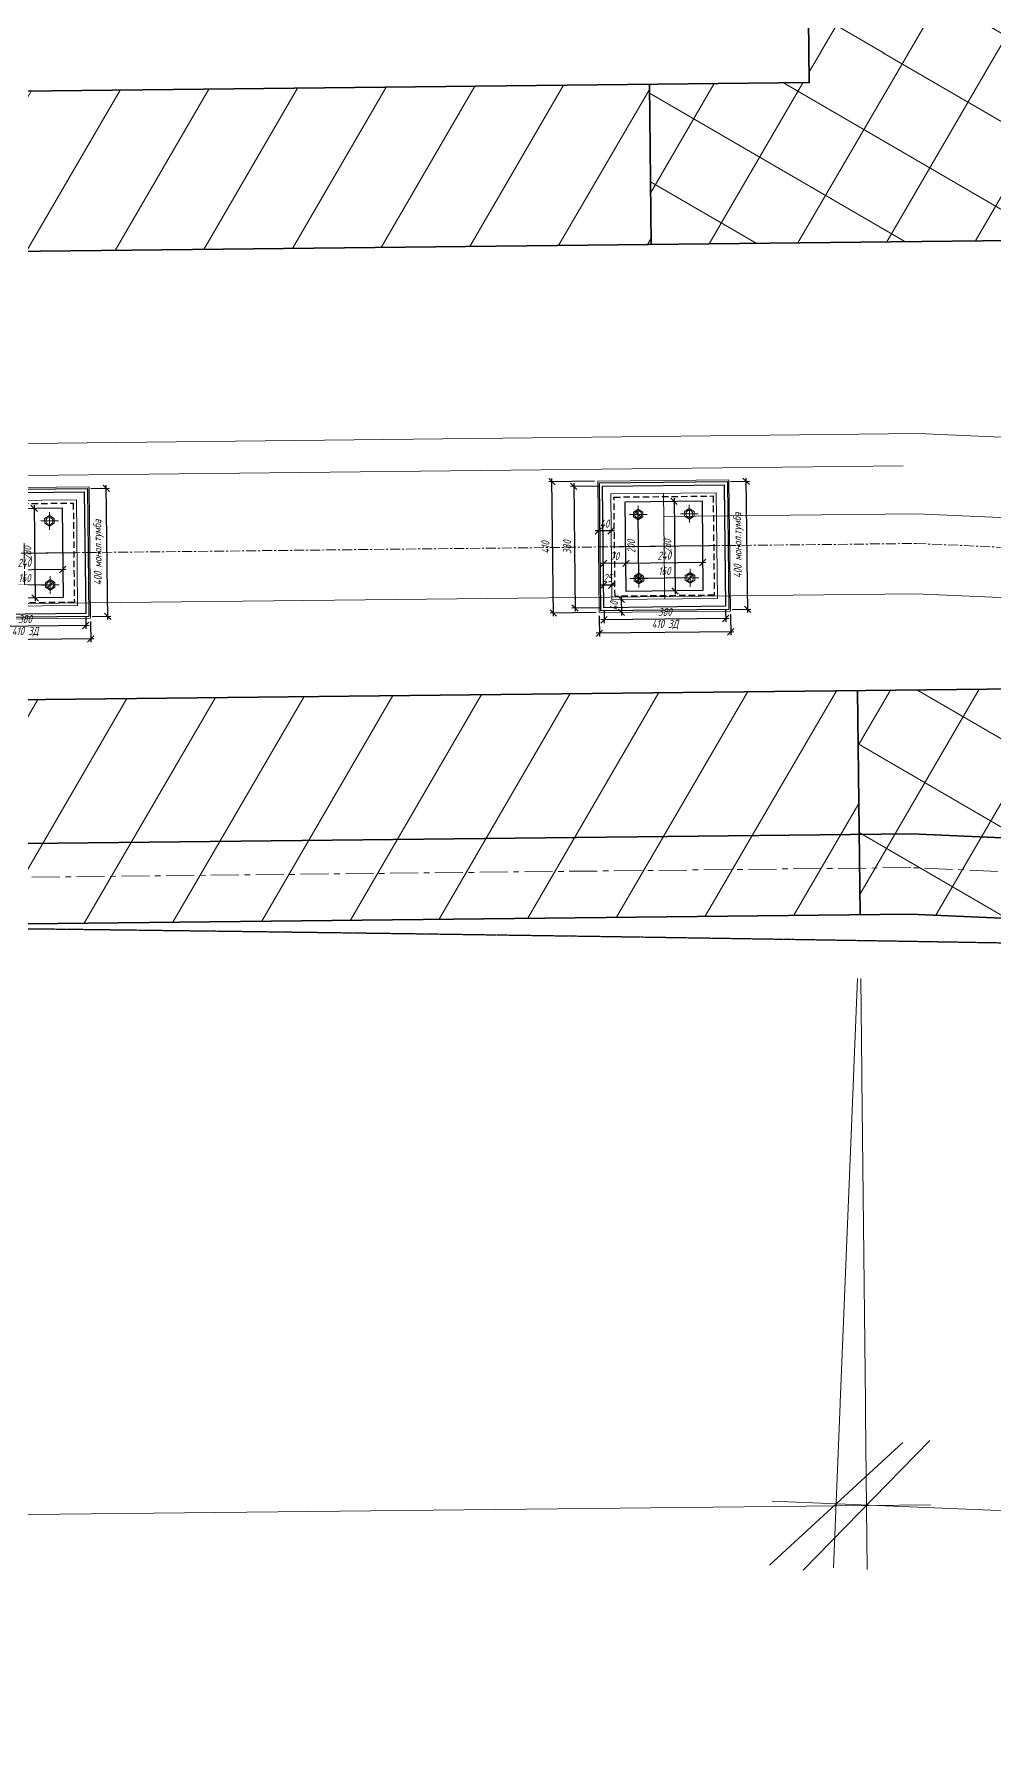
# Model space of a CAD drawing. Header units: millimetres. Extents: x 265754 to 14267433, y -6145605 to 2433772.
# Drawn here: x 7970284 to 7973285, y -584173 to -578803 of the extents above; entities that cross this region are included whole.
import ezdxf
from ezdxf import colors
from ezdxf.entities.mleader import LeaderData, LeaderLine
from ezdxf.math import Vec2, Vec3

# ---------------------------------------------------------------- set-up
doc = ezdxf.new("R2010")
doc.units = ezdxf.units.MM
for name, pattern in [('осевая', [2, 1.25, -0.25, 0.25, -0.25]), ('осеваяX2', [4, 2.5, -0.5, 0.5, -0.5]), ('Штриховая', [3, 2, -1])]:
    doc.linetypes.add(name, pattern=pattern)
for name, color, linetype, lineweight in [('Выноски', 3, 'Continuous', 15), ('ИС_Med', 7, 'Continuous', 35), ('ИС_Ось', 3, 'осевая', 18), ('ИС_РЗМ', 3, 'Continuous', 18), ('ИС_Тон', 3, 'Continuous', 18), ('ИС_Штр', 3, 'Continuous', 9), ('МДП_Ось', 1, 'осеваяX2', 30)]:
    doc.layers.add(name, color=color, linetype=linetype, lineweight=lineweight)
doc.styles.add('0', font='isocpeur.ttf', dxfattribs={"width": 0.8, "oblique": 15})
doc.styles.add('ISOCPEUR', font='isocpeur.ttf', dxfattribs={"width": 0.8, "oblique": 15, "height": 2.5})
doc.dimstyles.new('М10', dxfattribs={"dimscale": 10, "dimtxt": 2.5, "dimasz": 2, "dimexe": 1, "dimexo": 1, "dimgap": 1, "dimtad": 1, "dimdec": 0, "dimtxsty": '0', "dimblk1": 'OBLIQUE', "dimblk2": 'OBLIQUE', "dimsah": 1, "dimcen": 2.5, "dimdle": 1, "dimclrd": 256, "dimclre": 256, "dimclrt": 256, "dimaunit": 1, "dimadec": 0, "dimazin": 0, "dimtfac": 0.75, "dimtdec": 0, "dimtmove": 1, "dimatfit": 2, "dimldrblk": 'OBLIQUE', "dimfxl": 1, "dimtolj": 1, "dimtzin": 0, "dimlwd": -1, "dimlwe": -1, "dimarcsym": 0})
doc.dimstyles.new('М200', dxfattribs={"dimscale": 200, "dimtxt": 2.5, "dimasz": 2, "dimexe": 1, "dimexo": 1, "dimgap": 0.8, "dimtad": 1, "dimdec": 0, "dimzin": 0, "dimdsep": 46, "dimtxsty": '0', "dimblk": 'OBLIQUE', "dimcen": 0.09, "dimdle": 1, "dimclrd": 256, "dimclre": 256, "dimclrt": 256, "dimadec": 4, "dimazin": 0, "dimtfac": 1, "dimtdec": 0, "dimtmove": 1, "dimatfit": 2, "dimfxl": 1, "dimtolj": 1, "dimtzin": 0, "dimlwd": -1, "dimarcsym": 0})

# ---------------------------------------------------------------- blocks, each defined once
blk = doc.blocks.new('_None')
blk = doc.blocks.new('болт БО')
at = {"layer": 'ИС_Тон', "linetype": 'осевая'}
for p, q in [((-27.8473755350301, 0.1288116181356145), (27.84737553503055, -0.1288116181353871)), ((-0.1288116180771794, -27.84737553508876), (0.1288116183113743, 27.84737553520426))]:
    blk.add_line(p, q, dxfattribs=at)
at = {"layer": 'ИС_Тон'}
blk.add_lwpolyline([(14.96664636836476, -7.295342044146537), (15.03303712032357, 7.157535470322273), (0.07648264958743312, 16.64982433590194), (-14.96664636713922, 7.295342045052394), (-15.03303711909848, -7.157535469416189), (-0.07648264836325325, -16.64982433522869)], close=True, dxfattribs=at)
blk.add_circle((1.168700691778213e-10, -4.547473508864641e-13), 11, dxfattribs=at)
blk = doc.blocks.new('_OBLIQUE')
at = {"color": 0, "linetype": 'ByBlock', "lineweight": -2}
blk.add_line((0.5000000000000001, 0.4999999999999999), (-0.5000000000000001, -0.4999999999999999), dxfattribs=at)
blk = doc.blocks.new('*D1507')
at = {"layer": 'Defpoints', "transparency": 16777216}
blk.add_line((134.5914304818725, -114.4579757231404), (-45.4085695181202, -114.4579756183666), dxfattribs=at)
at = {"layer": 'Defpoints', "color": 0, "transparency": 16777216}
for p in [(-35.4085695181202, -114.4579756242456), (-35.4085695181202, -114.4579756241874), (124.5914304818725, -114.4579757191823)]:
    blk.add_point(p, dxfattribs=at)
at = {"layer": 'Defpoints', "transparency": 16777216, "xscale": 20, "yscale": 20, "zscale": 20}
for p, rotation in [((-35.4085695181202, -114.4579756241874), 179.9999999666495), ((124.5914304818725, -114.4579757173196), 359.9999999666495)]:
    blk.add_blockref('_OBLIQUE', p, dxfattribs=dict(at, rotation=rotation))
at = {"layer": 'Defpoints', "transparency": 16777216, "insert": (44.59143049497289, -91.95797567075351), "char_height": 25, "attachment_point": 5, "rotation": 359.99999996664945, "style": '0'}
blk.add_mtext('\\A1;160', dxfattribs=at)
blk = doc.blocks.new('*D1508')
at = {"layer": 'Defpoints', "transparency": 16777216}
blk.add_line((-35.40880475779701, -124.5088569954387), (-35.40880475779706, 95.49114300493969), dxfattribs=at)
at = {"layer": 'Defpoints', "color": 0, "transparency": 16777216}
for p in [(-35.40880475776795, 85.49114300493969), (-35.40880475779706, 85.49114300493969), (-35.40880479212503, -114.5088569954387)]:
    blk.add_point(p, dxfattribs=at)
at = {"layer": 'Defpoints', "transparency": 16777216, "xscale": 20, "yscale": 20, "zscale": 20}
for p, rotation in [((-35.40880475779706, 85.49114300493969), 90), ((-35.40880475779701, -114.5088569954387), 270)]:
    blk.add_blockref('_OBLIQUE', p, dxfattribs=dict(at, rotation=rotation))
at = {"layer": 'Defpoints', "transparency": 16777216, "insert": (-57.90880475779703, -14.5088569952495), "char_height": 25, "attachment_point": 5, "rotation": 90, "style": '0'}
blk.add_mtext('\\A1;200', dxfattribs=at)
blk = doc.blocks.new('*D1510')
at = {"layer": 'Defpoints', "transparency": 16777216}
blk.add_line((174.5911951518865, -66.70392639021156), (-85.40880484809895, -66.70392623887165), dxfattribs=at)
at = {"layer": 'Defpoints', "color": 0, "transparency": 16777216}
for p in [(-75.40880484809895, -66.70392624469241), (-75.40880484809895, -66.70392624469241), (164.5911951518865, -66.70392638718477)]:
    blk.add_point(p, dxfattribs=at)
at = {"layer": 'Defpoints', "transparency": 16777216, "xscale": 20, "yscale": 20, "zscale": 20}
for p, rotation in [((-75.40880484809895, -66.70392624469241), 179.9999999666495), ((164.5911951518865, -66.7039263843908), 359.9999999666495)]:
    blk.add_blockref('_OBLIQUE', p, dxfattribs=dict(at, rotation=rotation))
at = {"layer": 'Defpoints', "transparency": 16777216, "insert": (44.59119516499049, -44.20392631454161), "char_height": 25, "attachment_point": 5, "rotation": 359.99999996664945, "style": '0'}
blk.add_mtext('\\A1;240', dxfattribs=at)
blk = doc.blocks.new('*D1511')
at = {"layer": 'Defpoints', "transparency": 16777216}
blk.add_line((77.35079307763223, 135.49114293803), (77.3507930776323, -164.5088570619701), dxfattribs=at)
at = {"layer": 'Defpoints', "color": 0, "transparency": 16777216}
for p in [(77.3507932438661, 125.49114293803), (77.35079307766867, -154.5088570619701), (77.35079307763229, -154.5088570619701)]:
    blk.add_point(p, dxfattribs=at)
at = {"layer": 'Defpoints', "transparency": 16777216, "xscale": 20, "yscale": 20, "zscale": 20}
for p, rotation in [((77.35079307763223, 125.49114293803), 90), ((77.35079307763229, -154.5088570619701), 270)]:
    blk.add_blockref('_OBLIQUE', p, dxfattribs=dict(at, rotation=rotation))
at = {"layer": 'Defpoints', "transparency": 16777216, "insert": (54.85079307763225, -14.50885706197007), "char_height": 25, "attachment_point": 5, "rotation": 90, "style": '0'}
blk.add_mtext('\\A1;280', dxfattribs=at)
blk = doc.blocks.new('*D1512')
at = {"layer": 'Defpoints', "transparency": 16777216}
blk.add_line((-65.40880484810623, -66.70392624972737), (-155.4088048480844, -66.70392619734048), dxfattribs=at)
at = {"layer": 'Defpoints', "color": 0, "transparency": 16777216}
for p in [(-145.4088048480844, -66.70392620319035), (-145.4088048480844, -66.70392620316125), (-75.40880484810623, -66.70392624472152)]:
    blk.add_point(p, dxfattribs=at)
at = {"layer": 'Defpoints', "transparency": 16777216, "xscale": 20, "yscale": 20, "zscale": 20}
for p, rotation in [((-145.4088048480844, -66.70392620316125), 179.9999999666495), ((-75.40880484810623, -66.70392624390661), 359.9999999666495)]:
    blk.add_blockref('_OBLIQUE', p, dxfattribs=dict(at, rotation=rotation))
at = {"layer": 'Defpoints', "transparency": 16777216, "insert": (-110.4088048349986, -44.20392622353393), "char_height": 25, "attachment_point": 5, "rotation": 359.99999996664945, "style": '0'}
blk.add_mtext('\\A1;70', dxfattribs=at)
blk = doc.blocks.new('*D1513')
at = {"layer": 'Defpoints', "transparency": 16777216}
blk.add_line((-110.4088048882186, -134.3160017164191), (-155.4088048882331, -134.3160016902257), dxfattribs=at)
at = {"layer": 'Defpoints', "color": 0, "transparency": 16777216}
for p in [(-145.4088048882331, -134.3160016960464), (-145.4088048882331, -134.3160016960464), (-120.4088048882186, -134.3160017108894)]:
    blk.add_point(p, dxfattribs=at)
at = {"layer": 'Defpoints', "transparency": 16777216, "xscale": 20, "yscale": 20, "zscale": 20}
for p, rotation in [((-145.4088048882331, -134.3160016960464), 179.9999999666495), ((-120.4088048882186, -134.3160017105984), 359.9999999666495)]:
    blk.add_blockref('_OBLIQUE', p, dxfattribs=dict(at, rotation=rotation))
at = {"layer": 'Defpoints', "transparency": 16777216, "insert": (-132.9088048751146, -111.8160017034679), "char_height": 25, "attachment_point": 5, "rotation": 359.99999996664945, "style": '0'}
blk.add_mtext('\\A1;25', dxfattribs=at)
blk = doc.blocks.new('*D1514')
at = {"layer": 'Defpoints', "transparency": 16777216}
blk.add_line((-110.4088047875193, 35.37111904119956), (-170.4088047875193, 35.37111907612416), dxfattribs=at)
at = {"layer": 'Defpoints', "color": 0, "transparency": 16777216}
for p in [(-160.4088047875193, 35.37111907027429), (-160.4088047875193, 35.37111907030339), (-120.4088047875193, 35.37111904652556)]:
    blk.add_point(p, dxfattribs=at)
at = {"layer": 'Defpoints', "transparency": 16777216, "xscale": 20, "yscale": 20, "zscale": 20}
for p, rotation in [((-160.4088047875193, 35.37111907030339), 179.9999999666495), ((-120.4088047875193, 35.37111904702033), 359.9999999666495)]:
    blk.add_blockref('_OBLIQUE', p, dxfattribs=dict(at, rotation=rotation))
at = {"layer": 'Defpoints', "transparency": 16777216, "insert": (-140.4088047744153, 57.87111905834172), "char_height": 25, "attachment_point": 5, "rotation": 359.99999996664945, "style": '0'}
blk.add_mtext('\\A1;40', dxfattribs=at)
blk = doc.blocks.new('*D1515')
at = {"layer": 'Defpoints', "transparency": 16777216}
for p, q in [((-160.4088049446509, -229.5088569208456), (-160.4088049823953, -294.353121638851)), ((249.5911950553782, -229.5088571642409), (249.5911950176339, -294.3531218775024)), ((259.5911950234546, -284.3531218833232), (-170.4088049765745, -284.3531216330302))]:
    blk.add_line(p, q, dxfattribs=at)
at = {"layer": 'Defpoints', "color": 0, "transparency": 16777216}
for p in [(-160.4088049388301, -219.5088569208456), (249.591195061199, -219.5088571642409), (-160.4088049765745, -284.353121638851)]:
    blk.add_point(p, dxfattribs=at)
at = {"layer": 'Defpoints', "transparency": 16777216, "xscale": 20, "yscale": 20, "zscale": 20}
for p, rotation in [((-160.4088049765745, -284.353121638851), 179.9999999666495), ((249.5911950234546, -284.3531218775024), 359.9999999666495)]:
    blk.add_blockref('_OBLIQUE', p, dxfattribs=dict(at, rotation=rotation))
at = {"layer": 'Defpoints', "transparency": 16777216, "insert": (44.59119503762818, -259.9781217581767), "char_height": 25, "attachment_point": 5, "rotation": 359.99999996664945, "style": '0'}
blk.add_mtext('\\A1;410 ЗД', dxfattribs=at)
blk = doc.blocks.new('*D1516')
at = {"layer": 'Defpoints', "transparency": 16777216}
for p, q in [((-145.408804935716, -214.5088569297804), (-145.408804957841, -252.5192419070518)), ((234.591195064284, -214.508857155306), (234.591195042159, -252.5192421282409)), ((244.5911950479798, -242.5192421340616), (-155.4088049520202, -242.519241901231))]:
    blk.add_line(p, q, dxfattribs=at)
at = {"layer": 'Defpoints', "color": 0, "transparency": 16777216}
for p in [(-145.4088049298953, -204.5088569297804), (234.5911950701047, -204.508857155306), (-145.4088049520202, -242.5192419070518)]:
    blk.add_point(p, dxfattribs=at)
at = {"layer": 'Defpoints', "transparency": 16777216, "xscale": 20, "yscale": 20, "zscale": 20}
for p, rotation in [((-145.4088049520202, -242.5192419070518), 179.9999999666495), ((234.5911950479798, -242.5192421282409), 359.9999999666495)]:
    blk.add_blockref('_OBLIQUE', p, dxfattribs=dict(at, rotation=rotation))
at = {"layer": 'Defpoints', "transparency": 16777216, "insert": (44.59119506107649, -220.0192420176463), "char_height": 25, "attachment_point": 5, "rotation": 359.99999996664945, "style": '0'}
blk.add_mtext('\\A1;380', dxfattribs=at)
blk = doc.blocks.new('*D1517')
at = {"layer": 'Defpoints', "transparency": 16777216}
blk.add_line((-91.2269286104711, -169.5088569619111), (-91.22692861047109, -229.5088569619112), dxfattribs=at)
at = {"layer": 'Defpoints', "color": 0, "transparency": 16777216}
for p in [(-91.22692858670055, -179.5088569619111), (-91.22692861042745, -219.5088569619112), (-91.2269286104711, -219.5088569619112)]:
    blk.add_point(p, dxfattribs=at)
at = {"layer": 'Defpoints', "transparency": 16777216, "xscale": 20, "yscale": 20, "zscale": 20}
for p, rotation in [((-91.2269286104711, -179.5088569619111), 90), ((-91.2269286104711, -219.5088569619112), 270)]:
    blk.add_blockref('_OBLIQUE', p, dxfattribs=dict(at, rotation=rotation))
at = {"layer": 'Defpoints', "transparency": 16777216, "insert": (-113.7269285985458, -199.5088569618529), "char_height": 25, "attachment_point": 5, "rotation": 90, "style": '0'}
blk.add_mtext('\\A1;40', dxfattribs=at)
blk = doc.blocks.new('*D1518')
at = {"layer": 'Defpoints', "transparency": 16777216}
for p, q in [((-155.4088047043406, 175.4911430702778), (-245.8727593066726, 175.4911430702778)), ((-235.8727593066726, 185.4911430702778), (-235.8727593066725, -214.5088569297806)), ((-155.4088049298953, -204.5088569297806), (-245.8727593066725, -204.5088569297806))]:
    blk.add_line(p, q, dxfattribs=at)
at = {"layer": 'Defpoints', "color": 0, "transparency": 16777216}
for p in [(-145.4088047043406, 175.4911430702778), (-235.8727593066725, -204.5088569297806), (-145.4088049298953, -204.5088569297806)]:
    blk.add_point(p, dxfattribs=at)
at = {"layer": 'Defpoints', "transparency": 16777216, "xscale": 20, "yscale": 20, "zscale": 20}
for p, rotation in [((-235.8727593066726, 175.4911430702778), 90), ((-235.8727593066725, -204.5088569297806), 270)]:
    blk.add_blockref('_OBLIQUE', p, dxfattribs=dict(at, rotation=rotation))
at = {"layer": 'Defpoints', "transparency": 16777216, "insert": (-258.3727593066725, -14.50885692975131), "char_height": 25, "attachment_point": 5, "rotation": 90, "style": '0'}
blk.add_mtext('\\A1;380', dxfattribs=at)
blk = doc.blocks.new('*D1519')
at = {"layer": 'Defpoints', "transparency": 16777216}
for p, q in [((-170.4088046954349, 190.4911430791254), (-313.6341531854633, 190.4911430791254)), ((-303.6341531854632, -229.5088569208457), (-303.6341531854633, 200.4911430791254)), ((-170.4088049388302, -219.5088569208457), (-313.6341531854632, -219.5088569208457))]:
    blk.add_line(p, q, dxfattribs=at)
at = {"layer": 'Defpoints', "color": 0, "transparency": 16777216}
for p in [(-303.6341531854633, 190.4911430791254), (-160.4088046954349, 190.4911430791254), (-160.4088049388302, -219.5088569208457)]:
    blk.add_point(p, dxfattribs=at)
at = {"layer": 'Defpoints', "transparency": 16777216, "xscale": 20, "yscale": 20, "zscale": 20}
for p, rotation in [((-303.6341531854633, 190.4911430791254), 90), ((-303.6341531854632, -219.5088569208457), 270)]:
    blk.add_blockref('_OBLIQUE', p, dxfattribs=dict(at, rotation=rotation))
at = {"layer": 'Defpoints', "transparency": 16777216, "insert": (-326.1341531854632, -14.50885692086009), "char_height": 25, "attachment_point": 5, "rotation": 90, "style": '0'}
blk.add_mtext('\\A1;410', dxfattribs=at)
blk = doc.blocks.new('*D1509')
at = {"layer": 'Defpoints', "transparency": 16777216}
for p, q in [((254.5911953015894, 185.4911428387277), (313.4498260339607, 185.4911428387277)), ((303.4498260339608, -224.5088571612433), (303.4498260339607, 195.4911428387278)), ((254.5911950641386, -214.5088571612433), (313.4498260339608, -214.5088571612433))]:
    blk.add_line(p, q, dxfattribs=at)
at = {"layer": 'Defpoints', "color": 0, "transparency": 16777216}
for p in [(244.5911953015894, 185.4911428387277), (303.4498260339607, 185.4911428387277), (244.5911950641386, -214.5088571612433)]:
    blk.add_point(p, dxfattribs=at)
at = {"layer": 'Defpoints', "transparency": 16777216, "xscale": 20, "yscale": 20, "zscale": 20}
for p, rotation in [((303.4498260339607, 185.4911428387277), 90), ((303.4498260339608, -214.5088571612433), 270)]:
    blk.add_blockref('_OBLIQUE', p, dxfattribs=dict(at, rotation=rotation))
at = {"layer": 'Defpoints', "transparency": 16777216, "insert": (277.1998260339607, -14.50885716125785), "char_height": 25, "attachment_point": 5, "rotation": 90, "style": '0'}
blk.add_mtext('\\A1;400 монол.тумба', dxfattribs=at)
blk = doc.blocks.new('*D1667')
at = {"layer": 'Defpoints', "color": 0, "transparency": 16777216}
for p in [(97895.89447236247, 372.1180542652655), (68697.65451138042, 51.51989739854616), (97916.1567914685, -1473.2576684327)]:
    blk.add_point(p, dxfattribs=at)
at = {"layer": 'ИС_РЗМ', "transparency": 16777216}
for p, q in [((97898.09035014924, 172.130109326755), (97918.35266925526, -1673.245613371213)), ((68699.85038916719, -148.4680475399814), (68720.1127082732, -1993.843770237942)), ((68517.92888554788, -1796.051703086151), (98116.14473640705, -1471.061790645898))]:
    blk.add_line(p, q, dxfattribs=at)
at = {"layer": 'ИС_РЗМ', "transparency": 16777216, "xscale": 400, "yscale": 400, "zscale": 400}
for p, rotation in [((97916.1567914685, -1473.25766843266), 0.6290852870270268), ((68717.91683048644, -1793.855825299389), 180.629085287027)]:
    blk.add_blockref('_OBLIQUE', p, dxfattribs=dict(at, rotation=rotation))
at = {"layer": 'ИС_РЗМ', "transparency": 16777216, "insert": (83312.91954012729, -1258.579350106273), "char_height": 500, "attachment_point": 5, "rotation": 0.6290852870270408, "style": '0'}
blk.add_mtext('\\A1;29200', dxfattribs=at)
blk = doc.blocks.new('*D1668')
at = {"layer": 'Defpoints', "color": 0, "transparency": 16777216}
for p in [(97895.89447236262, 372.1180542652946), (100302.5643072961, 274.3480767873043), (100227.7939585196, -1566.171350441153)]:
    blk.add_point(p, dxfattribs=at)
at = {"layer": 'ИС_РЗМ', "transparency": 16777216}
for p, q in [((97887.77625040454, 172.2828860084478), (97813.00590162803, -1668.236541220018)), ((100294.446085338, 74.51290853047249), (100219.6757365615, -1766.006518697986)), ((97621.28895532925, -1460.28315100511), (100427.6291267764, -1574.289572399214))]:
    blk.add_line(p, q, dxfattribs=at)
at = {"layer": 'ИС_РЗМ', "transparency": 16777216, "xscale": 400, "yscale": 400, "zscale": 400}
for p, rotation in [((97821.1241235861, -1468.401372963178), 177.6736615974501), ((100227.7939585196, -1566.171350441146), 357.6736615974501)]:
    blk.add_blockref('_OBLIQUE', p, dxfattribs=dict(at, rotation=rotation))
at = {"layer": 'ИС_РЗМ', "transparency": 16777216, "insert": (99039.6807072242, -1142.595421220583), "char_height": 500, "attachment_point": 5, "rotation": 357.6736615974502, "style": '0'}
blk.add_mtext('\\A1;2410', dxfattribs=at)
blk = doc.blocks.new('Б33')
at = {"layer": 'ИС_Med'}
blk.add_lwpolyline([(-15.08812343867604, -0.6870502139208838), (15.1118765613065, -0.6870502139209975), (15.1118765613065, 0.7129497860732954), (-15.08812343867604, 0.7129497860734091)], close=True, dxfattribs=at)
at = {"layer": 'ИС_Ось', "linetype": 'осевая', "ltscale": 25}
blk.add_lwpolyline([(-16.48812343867027, 0.01294978609064401), (16.51187656132973, 0.0129497860907577)], dxfattribs=at)
blk = doc.blocks.new('*U1653')
at = {"layer": 'Defpoints'}
for points in [[(244.5911950641384, -214.5088571612432), (-155.4088049358543, -214.5088569238433), (-155.4088046984107, 185.4911430761567), (244.5911953015893, 185.4911428387277)], [(164.5911950997543, -154.5088571137749), (-75.40880490023847, -154.5088569712825), (-75.40880473402649, 125.4911430286884), (164.5911952659808, 125.4911428862251)]]:
    blk.add_lwpolyline(points, close=True, dxfattribs=at)
at = {"layer": 'Defpoints', "color": 1, "ltscale": 250}
blk.add_lwpolyline([(234.5911950701047, -204.508857155306), (-145.4088049298953, -204.5088569297804), (-145.4088047043406, 175.4911430702778), (234.5911952956667, 175.4911428446649)], close=True, dxfattribs=at)
at = {"layer": 'Defpoints', "color": 1, "linetype": 'Штриховая', "ltscale": 10}
blk.add_lwpolyline([(199.591195090863, -169.5088571345259), (-110.4088049091224, -169.5088569505315), (-110.4088047251207, 140.4911430494685), (199.5911952748938, 140.491142865445)], close=True, dxfattribs=at)
at = {"layer": 'ИС_Тон'}
for points in [[(249.591195061199, -219.5088571642409), (-160.4088049388301, -219.5088569208456), (-160.4088046954348, 190.4911430791253), (249.5911953045579, 190.4911428357591)], [(209.5911950849477, -179.5088571404922), (-120.4088049150669, -179.5088569445652), (-120.408804719169, 150.4911430554057), (209.5911952808165, 150.4911428595369)]]:
    blk.add_lwpolyline(points, close=True, dxfattribs=at)
at = {"layer": 'ИС_Тон', "linetype": 'осевая'}
for points in [[(44.59119508492586, -179.5088570425287), (44.59119528080919, 150.4911429574713)], [(209.5911951829039, -14.50885714049218), (-120.4088048171325, -14.5088569445943)]]:
    blk.add_lwpolyline(points, dxfattribs=at)
at = {"layer": 'ИС_Тон', "rotation": 179.9999999659908}
for p in [(-35.40880475765152, 85.49114300496876), (124.5911952423485, 85.49114290997386), (-35.40880487636605, -114.5088569950312), (124.5911951236121, -114.5088570900261)]:
    blk.add_blockref('болт БО', p, dxfattribs=at)
at = {"layer": 'Defpoints'}
for base, p1, p2, angle, picture, middle in [((-303.6341531854633, 190.4911430791254), (-160.4088049388301, -219.5088569208456), (-160.4088046954348, 190.4911430791253), 269.9999999658157, '*D1519', (-326.1341531854632, -14.50885692086009)), ((-235.8727593066725, -204.5088569297806), (-145.4088047043406, 175.4911430702778), (-145.4088049298953, -204.5088569297804), 269.9999999658157, '*D1518', (-258.3727593066725, -14.50885692975131)), ((77.35079307763229, -154.5088570619701), (77.35079324386606, 125.49114293803), (77.35079307766864, -154.50885706197), 269.9999999658157, '*D1511', (54.85079307763225, -14.50885706197007)), ((-35.40880475779706, 85.49114300493969), (-35.40880479212501, -114.5088569954387), (-35.40880475776794, 85.49114300493966), 269.9999999658157, '*D1508', (-57.90880475779703, -14.5088569952495)), ((-145.4088048480844, -66.70392620316125), (-75.40880484810623, -66.70392624472152), (-145.4088048480844, -66.70392620319035), 179.9999999666495, '*D1512', (-110.4088048349986, -44.20392622353393)), ((-75.40880484812067, -66.7039262447197), (164.5911951518865, -66.70392638718477), (-75.40880484809895, -66.70392624469241), 179.9999999666495, '*D1510', (44.59119516499049, -44.20392631454161)), ((-35.4085695181202, -114.4579756241874), (124.5914304818725, -114.4579757191823), (-35.4085695181202, -114.4579756242456), 179.9999999666495, '*D1507', (44.59143049497289, -91.95797567075351)), ((-145.4088049520202, -242.5192419070518), (234.5911950701047, -204.508857155306), (-145.4088049298953, -204.5088569297804), 179.9999999666495, '*D1516', (44.59119506107649, -220.0192420176463))]:
    dim = blk.add_linear_dim(base=base, p1=p1, p2=p2, angle=angle, dimstyle='М10', dxfattribs=at)
    dim.commit()
    dim.dimension.update_dxf_attribs({"geometry": picture, "text_midpoint": middle})
for base, p1, p2, angle, text, picture, middle in [((303.4498260339607, 185.4911428387277), (244.5911950641384, -214.5088571612432), (244.5911953015893, 185.4911428387277), 269.9999999658157, '<> монол.тумба', '*D1509', (277.1998260339607, -14.50885716125785)), ((-160.4088049765745, -284.353121638851), (249.591195061199, -219.5088571642409), (-160.4088049388301, -219.5088569208456), 179.9999999666495, '<> ЗД', '*D1515', (44.59119503762818, -259.9781217581767))]:
    dim = blk.add_linear_dim(base=base, p1=p1, p2=p2, angle=angle, text=text, dimstyle='М10', dxfattribs=at)
    dim.commit()
    dim.dimension.update_dxf_attribs({"geometry": picture, "text_midpoint": middle})
for base, p1, p2, angle, picture, middle, set_off in [((-160.4088047875077, 35.37111907029777), (-120.4088047875077, 35.37111904651994), (-160.4088047875077, 35.37111907026866), 179.9999999666495, '*D1514', (-140.4088047875004, 35.37111905833609), (1.165290086646564e-11, -5.627498467219993e-12)), ((-145.4088048882536, -134.3160016960252), (-120.408804888239, -134.3160017108682), (-145.4088048882536, -134.3160016960252), 179.9999999666495, '*D1513', (-132.9088048882318, -134.3160017034467), (-2.044941993517568e-11, 2.120259523508139e-11)), ((-91.22692861047213, -219.5088569618911), (-91.22692858670155, -179.508856961891), (-91.22692861042844, -219.508856961891), 269.9999999658157, '*D1517', (-91.2269285985468, -199.5088569618328), (-1.023181539494544e-12, 2.006572685786523e-11))]:
    dim = blk.add_linear_dim(base=base, p1=p1, p2=p2, angle=angle, dimstyle='М10', dxfattribs=at)
    dim.commit()
    dim.dimension.update_dxf_attribs({"geometry": picture, "text_midpoint": middle, "dimtype": 128, "insert": set_off})
blk = doc.blocks.new('*U1655')
at = {"layer": 'ИС_Med', "color": 0, "linetype": 'ByBlock', "lineweight": -2, "transparency": 16777216}
for p in [(26000, 0), (28000, 0)]:
    blk.add_blockref('*U1653', p, dxfattribs=at)
blk = doc.blocks.new('План Узловая')
at = {"layer": 'Выноски'}
ml = blk.add_multileader_mtext('Standard', dxfattribs=at)
ml.set_content('Ось путепровода\\PОсь проезжей части', color=256, style='ISOCPEUR')
ml.set_leader_properties(color=256)
ml.set_arrow_properties(name='NONE')
ml.build(insert=Vec2(0, 0))
ml.multileader.update_dxf_attribs({"text_left_attachment_type": 6, "text_right_attachment_type": 6, "dogleg_length": 2, "arrow_head_size": 500, "scale": 200})
ctx = ml.context
ctx.base_point, ctx.scale, ctx.char_height, ctx.arrow_head_size, ctx.landing_gap_size, ctx.plane_origin, ctx.plane_x_axis, ctx.plane_y_axis = Vec3(13839.92619156837, 3519.031026244164), 200, 500, 500, 125, Vec3(7982.3427734375, 9376.900268435478), Vec3(1, 2.842170943040402e-15), Vec3(-2.842170943040402e-15, 1)
ctx.left_attachment, ctx.right_attachment, ctx.text_align_type = 6, 6, 1
notes = []
notes.append((ctx, [(0, (1, 1, 0), (13739.92619156837, 3519.031026244164), (1, 5.684341886080802e-16), 100, [(0, [(12905.34992742538, 1676.732035160065)], 0, [])])]))
ctx.mtext.insert, ctx.mtext.text_direction, ctx.mtext.rotation, ctx.mtext.width, ctx.mtext.alignment, ctx.mtext.flow_direction = Vec3(16541.91348958015, 4169.031026721001), Vec3(1, 2.842170943040402e-15), 2.842170943040402e-15, 6401.925370128336, 2, 5
ctx.mtext.has_bg_fill, ctx.mtext.bg_color, ctx.mtext.bg_scale_factor, ctx.mtext.bg_transparency, ctx.mtext.use_window_bg_color = 1, -1023410167, 1.5, 0, 1
ml = blk.add_multileader_mtext('Standard', dxfattribs=at)
ml.set_content('Металлическое барьерное ограждение', color=256, style='ISOCPEUR')
ml.set_leader_properties(color=256)
ml.set_arrow_properties(name='NONE')
ml.build(insert=Vec2(0, 0))
ml.multileader.update_dxf_attribs({"text_left_attachment_type": 6, "text_right_attachment_type": 6, "dogleg_length": 2, "arrow_head_size": 500, "scale": 200})
ctx = ml.context
ctx.base_point, ctx.scale, ctx.char_height, ctx.arrow_head_size, ctx.landing_gap_size, ctx.plane_origin, ctx.plane_x_axis, ctx.plane_y_axis = Vec3(11405.32098464839, -1045.000205874447), 200, 500, 500, 125, Vec3(11962.09887909889, 7253.385015964508), Vec3(1, 2.842170943040402e-15), Vec3(-2.842170943040402e-15, 1)
ctx.left_attachment, ctx.right_attachment, ctx.text_align_type = 6, 6, 1
notes.append((ctx, [(1, (1, 1, 0), (18409.29558086395, -1045.000205874443), (-1, -5.684341886080802e-16), 100, [(0, [(19055.44950437546, -2159.743557214737)], 0, [])])]))
ctx.mtext.insert, ctx.mtext.text_direction, ctx.mtext.rotation, ctx.mtext.width, ctx.mtext.alignment, ctx.mtext.flow_direction = Vec3(14857.30828285217, -395.0002059936523), Vec3(1, 2.842170943040402e-15), 2.842170943040402e-15, 7049.42080516668, 2, 5
ctx.mtext.has_bg_fill, ctx.mtext.bg_color, ctx.mtext.bg_scale_factor, ctx.mtext.bg_transparency, ctx.mtext.use_window_bg_color = 1, -1023410167, 1.5, 0, 1
for ctx, leaders in notes:
    for number, flags, end, landing, length, lines in leaders:
        leader = LeaderData()
        leader.index, (leader.has_last_leader_line, leader.has_dogleg_vector, leader.attachment_direction) = number, flags
        leader.last_leader_point, leader.dogleg_vector, leader.dogleg_length = Vec3(end), Vec3(landing), length
        for number, points, colour, breaks in lines:
            line = LeaderLine()
            line.index, line.vertices, line.color, line.breaks = number, Vec3.list(points), colors.encode_raw_color(colour), breaks
            leader.lines.append(line)
        ctx.leaders.append(leader)
at = {"layer": 'ИС_Med'}
for points in [[(10149.6766130504, -4434.557615104772), (32095.84325178718, -1932.153487388219), (65313.53597854835, 264.3771739467629), (98056.22465341061, 623.8935575291398), (100215.1736815489, 528.4554030880099)], [(100302.5643072961, 274.3480767873116), (98052.0735818771, 373.8329087988241), (65323.16334751365, 14.46781313285464), (32087.49713647336, -2184.725104697689), (10232.9464191242, -4676.682758318668)]]:
    blk.add_lwpolyline(points, dxfattribs=at)
at = {"layer": 'ИС_Ось', "color": 2, "ltscale": 70}
for points in [[(172669.4865019924, -5094.448025299484), (148220.3896199672, -2510.588124022877), (129234.6710553742, -859.4733675673124), (98054.57211781928, 518.8690849919221), (65324.98813192089, 159.4965908002632), (33630.76804503257, -1936.293949172323), (8903.024143849587, -4780.269644752174)], [(172654.2472980657, -5238.644997055766), (148206.487485762, -2654.926401646415), (129225.1836240305, -1004.195574880687), (98052.16449633686, 373.8339087393761), (65330.57200592806, 14.54916157400294), (33643.84309371328, -2080.746022053769), (8919.59160160087, -4924.320050317932)]]:
    blk.add_lwpolyline(points, dxfattribs=at)
at = {"layer": 'ИС_РЗМ'}
dim = blk.add_aligned_dim(p1=(68697.65451138042, 51.51989739853889), p2=(97895.89447236247, 372.1180542652728), distance=-1845.4869599914869, dimstyle='М200', dxfattribs=at)
dim.commit()
dim.dimension.update_dxf_attribs({"geometry": '*D1667', "text_midpoint": (83312.91954012729, -1258.579350106273)})
dim = blk.add_aligned_dim(p1=(97895.89447236259, 372.1180542652728), p2=(100302.5643072961, 274.3480767873116), distance=-1842.0375585371637, dimstyle='М200', override={"dimrnd": 5}, dxfattribs=at)
dim.commit()
dim.dimension.update_dxf_attribs({"geometry": '*D1668', "text_midpoint": (99039.6807072242, -1142.595421220583)})
at = {"layer": 'Выноски', "ltscale": 0.3}
ml = blk.add_multileader_mtext('Standard', dxfattribs=at)
ml.set_content('Начало путепровода \\PПК 1+40,18', color=256, style='ISOCPEUR')
ml.set_leader_properties(color=256)
ml.set_arrow_properties(name='NONE')
ml.build(insert=Vec2(0, 0))
ml.multileader.update_dxf_attribs({"text_left_attachment_type": 6, "text_right_attachment_type": 6, "dogleg_length": 2, "arrow_head_size": 300, "scale": 200})
ctx = ml.context
ctx.base_point, ctx.scale, ctx.char_height, ctx.arrow_head_size, ctx.landing_gap_size, ctx.plane_origin, ctx.plane_x_axis, ctx.plane_y_axis = Vec3(1024.793878124878, 2213.273277401923), 200, 500, 300, 125, Vec3(-1995.070712327957, 7387.238701581955), Vec3(1, 2.842170943040402e-15), Vec3(-2.842170943040402e-15, 1)
ctx.left_attachment, ctx.right_attachment = 6, 6
notes = []
notes.append((ctx, [(1, (1, 1, 0), (6668.768474340439, 2213.273277401924), (-1, -2.842170943040401e-16), 100, [(0, [(7895.488041639328, 1091.446149468422)], 0, [])])]))
ctx.mtext.insert, ctx.mtext.text_direction, ctx.mtext.rotation, ctx.mtext.width, ctx.mtext.flow_direction = Vec3(1149.793878078461, 2813.273277401924), Vec3(1, 2.842170943040402e-15), 2.842170943040402e-15, 5487.643685489066, 5
ctx.mtext.has_bg_fill, ctx.mtext.bg_color, ctx.mtext.bg_scale_factor, ctx.mtext.bg_transparency, ctx.mtext.use_window_bg_color = 1, -1023410167, 1.5, 0, 1
for ctx, leaders in notes:
    for number, flags, end, landing, length, lines in leaders:
        leader = LeaderData()
        leader.index, (leader.has_last_leader_line, leader.has_dogleg_vector, leader.attachment_direction) = number, flags
        leader.last_leader_point, leader.dogleg_vector, leader.dogleg_length = Vec3(end), Vec3(landing), length
        for number, points, colour, breaks in lines:
            line = LeaderLine()
            line.index, line.vertices, line.color, line.breaks = number, Vec3.list(points), colors.encode_raw_color(colour), breaks
            leader.lines.append(line)
        ctx.leaders.append(leader)
at = {"layer": 'ИС_Штр'}
h = blk.add_hatch(dxfattribs=at)
h.set_pattern_fill('ANSI37', color=256, scale=75, angle=14.81052377493742)
h.set_pattern_definition([(59.81052396495632, (-261079.1993689098, -159231.3103864741), (-205.8274349733927, 119.7438208730364), []), (149.8105239649563, (-261079.1993689098, -159231.3103864741), (-119.7438208730364, -205.8274349733926), [])])
h.paths.add_polyline_path([(96283.67960647948, 11960.13287244656), (95117.73589013226, 11942.31296760432), (95133.10703463951, 10542.39735304017), (94633.13717226399, 10536.90765857301), (94638.62686673092, 10036.93779622286), (95768.7502357256, 10049.34660817921), (95784.12138023286, 8649.430993615126), (95284.15151785727, 8643.941299147904), (95289.64121232426, 8143.971436797758), (96419.76458122378, 8156.380248821166), (96435.13572573103, 6756.464634257136), (95935.1658633555, 6750.974939789914), (95940.65555782244, 6251.00507743971), (97070.77892681712, 6263.413889396121), (97086.15007132437, 4863.498274832033), (96586.18020894879, 4858.008580364811), (96591.66990341572, 4358.038718014664), (97721.79327238235, 4370.447530133184), (97737.16441688966, 2970.531915569154), (97237.19455451408, 2965.042221101932), (97242.68424898107, 2465.072358751786), (98372.80761797575, 2477.481170708139), (98388.17876248294, 1077.565556144051), (97888.20890010742, 1072.075861676887), (97895.89447236265, 372.1180542488582), (98052.0735818771, 373.8329087988241), (100302.5643072961, 274.3480767873116)])
h = blk.add_hatch(dxfattribs=at)
h.set_pattern_fill('ANSI31', color=256, scale=75, angle=14.81052377493742)
h.set_pattern_definition([(59.81052377493729, (54297.55919803004, 6261.775861179864), (-205.8274345762676, 119.7438215556539), [])])
h.paths.add_polyline_path([(97237.19455451396, 2965.042221091222), (68669.10810015124, 2651.363181713503), (68674.59779461817, 2151.393319363357), (97242.68424898118, 2465.072358741076)])
h = blk.add_hatch(dxfattribs=at)
h.set_pattern_fill('ANSI31', color=256, scale=75, angle=14.81052377493742)
h.set_pattern_definition([(59.81052377493729, (54318.42003700428, 4361.890384265687), (-205.8274345762676, 119.7438215556539), [])])
h.paths.add_polyline_path([(97888.20890010742, 1072.075861676887), (68689.96893912542, 751.4777047992684), (68697.65451138042, 51.51989739853889), (79667.07508957846, 171.9111717656488), (80273.55086099199, -421.4123404705315), (80873.50249269436, -414.8248410884989), (81466.84547180356, 191.6424349629669), (97895.89447236265, 372.1180542488582)])
at = {"layer": 'ИС_Med'}
for p, q in [((97242.68424898107, 2465.072358751786), (97237.19455451408, 2965.042221101932)), ((97895.89447236265, 372.1180542488582), (97888.20890010742, 1072.075861676887))]:
    blk.add_line(p, q, dxfattribs=at)
at = {"layer": 'ИС_Ось', "color": 6, "ltscale": 25}
blk.add_lwpolyline([(9847.573756593105, -3556.127595462254), (32014.49761336256, -1028.551701771677), (65278.60788389354, 1171.048334672698), (98071.28474092664, 1531.113591110625), (131535.0598082386, 51.81931855616858), (150671.496040912, -1612.402772589936), (174876.256305989, -4163.637459726888), (175105.0605264671, -4186.049574345408)], dxfattribs=at)
at = {"layer": 'ИС_РЗМ'}
blk.add_line((68189.99907677894, 745.988010343106), (98388.17876248294, 1077.56555614376), dxfattribs=at)
blk.add_lwpolyline([(97282.20640142553, 1615.455076830927), (98072.82893953251, 1624.136152431136), (104398.7528618646, 1344.493374348385)], dxfattribs=at)
at = {"layer": 'ИС_Тон', "color": 6}
for points in [[(9733.32758267445, -3223.931899015559), (31983.73515025777, -686.8368038067129), (65265.39913364226, 1513.923977501458), (98076.98001101112, 1874.196801085374), (131557.5024906106, 394.162195155106), (150704.3342839665, -1270.963957763452), (174910.9526344611, -3822.394491180312)], [(9899.86719480675, -3708.182185398415), (32028.57839091, -1184.963477240526), (65284.65387161245, 1014.105256131093), (98068.67786801129, 1374.075503719971), (131524.7872101643, -104.8798990177456), (150656.4651249968, -1768.688177603763), (174860.3748961617, -4319.833220821689), (175089.755119015, -4342.301756738918)]]:
    blk.add_lwpolyline(points, dxfattribs=at)
at = {"layer": 'ИС_Med', "xscale": 1000, "yscale": 1000, "zscale": 1000, "rotation": 0.629085287027275}
for p in [(82618.65533707017, 3491.621547040995), (83269.66968266352, 1598.655187615892)]:
    blk.add_blockref('Б33', p, dxfattribs=at)
at = {"layer": 'ИС_Med', "rotation": 0.6323340514664297}
blk.add_blockref('*U1655', (69240.31998873985, 1227.702791277145), dxfattribs=at)

msp = doc.modelspace()

# ---------------------------------------------------------------- linework, layer by layer
at = {"layer": 'МДП_Ось', "ltscale": 2, "flags": 128}
for points in [[(7744118.950588193, -600901.0188382629), (7877092.999730748, -581616.4054394475, -0.06236864998936653), (8026169.574010785, -578717.1937406478), (8060956.837795081, -582387.9327475576, -0.0006835939129814506), (8065307.261137919, -582850.9975507914, -0.00205078418366611), (8069655.076218408, -583337.8454738357, -0.003417982021346688), (8073997.284802367, -583872.2148878503, -0.004785192664712667), (8078330.110013368, -584477.744016788, -0.006152421236038208), (8082648.610660977, -585177.8942796449, -0.007519673090428114), (8086946.301076824, -585995.8418994837, -0.008886952884495258), (8091214.780204762, -586954.3275510408, -0.0102542657405138), (8095443.375245943, -588075.4542165053, -0.1601430922746658), (8147070.400589593, -623222.8795043117, -0.0102542657405138), (8149663.690246969, -626746.0584357762, -0.008886952884495258), (8152120.284078276, -630365.969424423, -0.007519673090428114), (8154456.833502691, -634064.5797038011, -0.006152421236038208), (8156691.416068209, -637825.7363064205, -0.004785192664712667), (8158843.216732579, -641634.9086241539, -0.003417982021346688), (8160932.252002124, -645478.8984387383, -0.00205078418366611), (8162979.12972612, -649345.5259694468, -0.0006835937965661287), (8165004.836376817, -653223.299149419), (8177974.555806698, -678106.2325745835, 0.0006835937965661287), (8180000.26245943, -681984.0057558079, 0.00205078418366611), (8182047.140182366, -685850.633285951, 0.003417982021346688), (8184136.175451996, -689694.6231004137, 0.004785192664712667), (8186287.976116366, -693503.795418147, 0.006152421236038208), (8188522.558681798, -697264.9520208883, 0.007519673090428114), (8190859.108106214, -700963.5623002665, 0.008886952884495258), (8193315.701937435, -704583.4732890349, 0.0102542657405138), (8195908.991594639, -708106.652220743, 0.2138723582029343), (8267938.749952664, -746889.3201956032, 0.0102542657405138), (8272307.630970686, -747114.752391343, 0.008886952884495258), (8276682.015217912, -747172.8150737833, 0.007519673090428114), (8281056.015060954, -747087.3365069298, 0.006152421236038208), (8285426.097272793, -746882.3006934635, 0.004785192664712667), (8289790.692661519, -746581.7230216657, 0.003417982021346688), (8294149.802126802, -746209.5795941239, 0.00205078418366611), (8298504.602326069, -745789.7795278534, 0.0006835938547737896), (8302857.05248278, -745346.1694407022), (8316226.710225059, -743971.1946019325)], [(7745001.622699816, -606987.3469548997), (7877975.671842371, -587702.7335560843, -0.06236864998936663), (8025524.211227013, -584833.2387762343), (8060311.475020278, -588503.9777840906, -0.0006835939129815154), (8064647.963750044, -588965.5561574565, -0.002050784183666228), (8068945.643088955, -589446.7901154931, -0.003417982021346858), (8073204.399857371, -589970.8896179863, -0.004785192664712039), (8077420.644997051, -590560.1262297122, -0.006152421236038395), (8081589.752520454, -591236.0556705497, -0.007519673090428431), (8085705.731220321, -592019.4194436958, -0.008886952884495635), (8089760.919793394, -592930.0107675658, -0.01025426574051334), (8093745.70991659, -593986.4974771752, -0.1601430922746664), (8142194.979459252, -626971.5817866789, -0.01025426574051415), (8144637.041831215, -630289.4051171495, -0.008886952884495121), (8146970.882747749, -633728.4336899827, -0.007519673090428205), (8149208.639948982, -637270.6621142833, -0.006152421236037823), (8151365.919931679, -640901.7062184649, -0.004785192664712769), (8153459.823713378, -644608.3880003749, -0.00341798202134681), (8155508.710338524, -648378.5011396599, -0.002050784183666321), (8157531.985006155, -652200.5416261018, -0.0006835937965662914), (8159549.905348123, -656063.4096177267), (8172520.91966569, -680948.8287192169, 0.0006835937965662252), (8174553.117740954, -684839.0214153061, 0.002050784183666108), (8176623.59852187, -688750.2359926797, 0.003417982021346811), (8178752.782435458, -692668.1024814572, 0.004785192664712574), (8180962.479983674, -696579.7653368373, 0.006152421236038173), (8183274.365135632, -700471.0344437187, 0.007519673090428224), (8185709.706786371, -704326.0265821889, 0.00888695288449564), (8188289.053534934, -708126.8199892087, 0.0102542657405136), (8191031.862540027, -711853.1321932863, 0.2138723582029365), (8267493.159041332, -753023.1565758577, 0.01025426574051386), (8272116.728784582, -753261.7887793385, 0.008886952884493567), (8276709.695529633, -753322.7527808128, 0.007519673090428079), (8281268.633540709, -753233.6600732633, 0.00615242123603774), (8285789.893270246, -753021.5313026065, 0.004785192664712645), (8290271.923544791, -752712.866213354, 0.003417982021346183), (8294714.809639372, -752333.570654759, 0.00205078418366582), (8299119.826125621, -751908.9297692239, 0.0006835938547737791), (8303489.006009336, -751463.6145561301), (8316855.875787281, -750088.9270818072)]]:
    msp.add_lwpolyline(points, format="xyb", dxfattribs=at)

# ---------------------------------------------------------------- next in the draw order: block references
at = {"layer": 'ИС_Ось', "color": 4, "ltscale": 0.05}
msp.add_blockref('План Узловая', (7874968.788125941, -581924.4700561167), dxfattribs=at)

doc.saveas('drawing.dxf')
